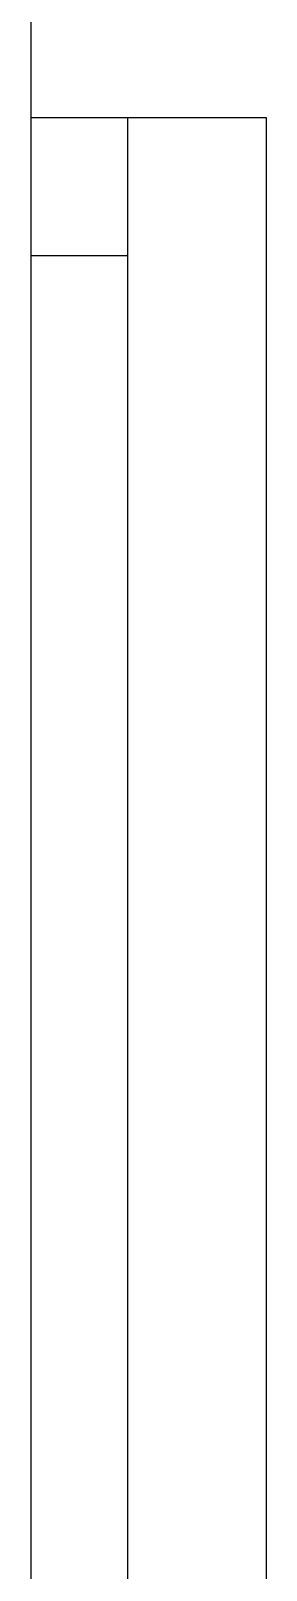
# Model space of a CAD drawing. Header units: millimetres. Extents: x 1293 to 41893, y 1011 to 26911.
# Drawn here: x 14316.14 to 14320.09, y 13861.09 to 13886.93 of the extents above; entities that cross this region are included whole.
import ezdxf

# ---------------------------------------------------------------- set-up
doc = ezdxf.new("R2010")
doc.units = ezdxf.units.MM
doc.header["$LTSCALE"] = 50

msp = doc.modelspace()

# ---------------------------------------------------------------- linework, layer by layer
at = {"color": 7, "linetype": 'Continuous', "lineweight": 25}
for p, q in [((14316.143483, 15350.7798731), (14316.143483, 13856.6412064)), ((14316.143483, 13885.4718731), (14320.0948163, 13885.4718731)), ((14317.7641497, 13885.4718731), (14317.7641497, 13800.8052064)), ((14320.0948163, 13885.4718731), (14320.0948163, 13800.8052064)), ((14316.143483, 13883.1592064), (14317.7641497, 13883.1592064))]:
    msp.add_line(p, q, dxfattribs=at)

doc.saveas('drawing.dxf')
